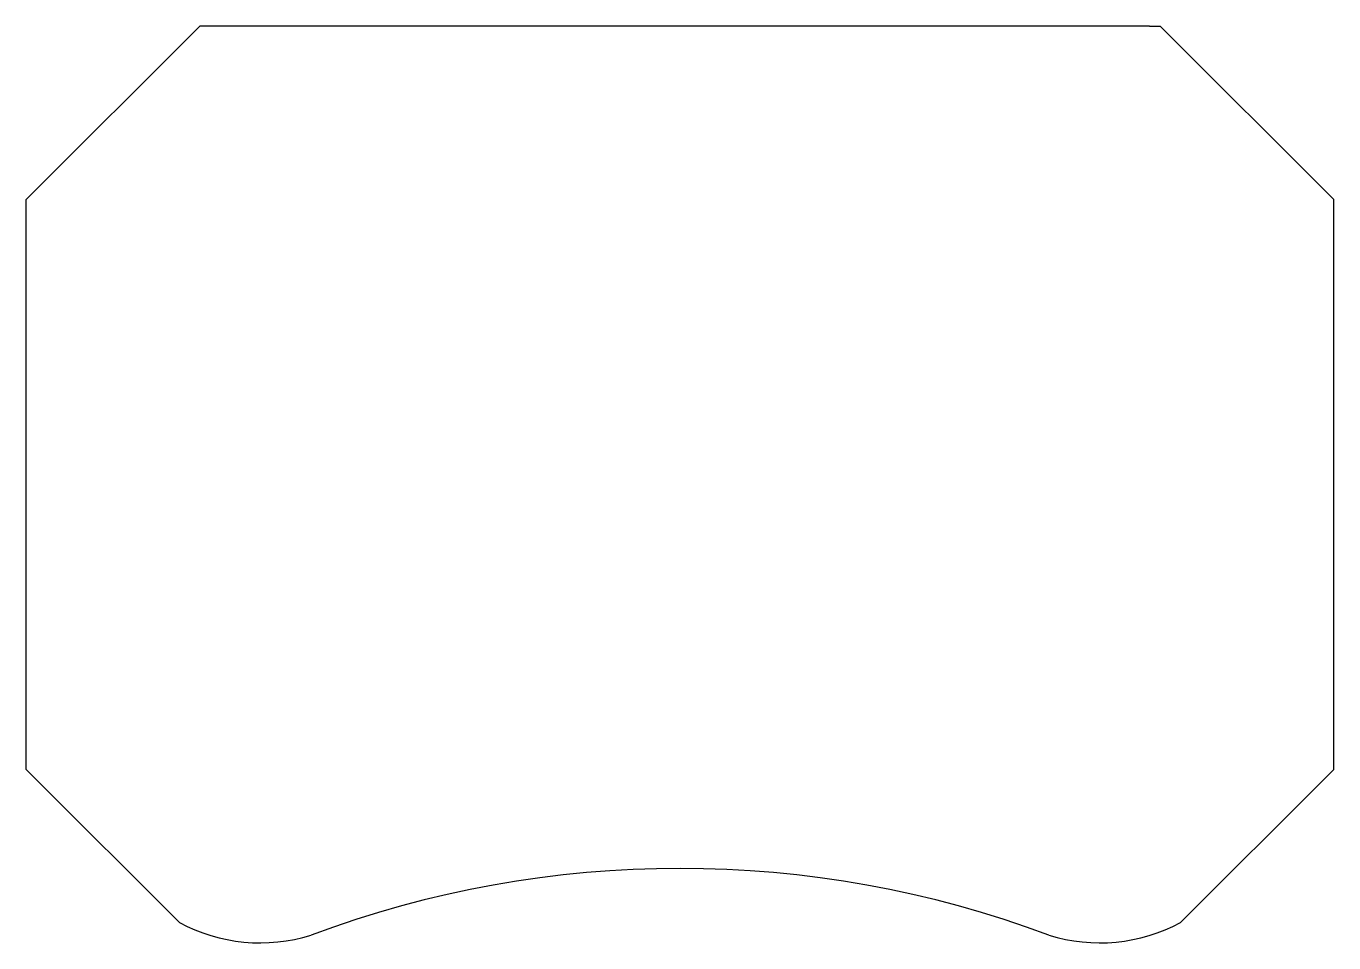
# Model space of a CAD drawing. Header units: millimetres. Extents: x -10.6 to 10.6, y -7.2 to 7.6.
import ezdxf

# ---------------------------------------------------------------- set-up
doc = ezdxf.new("R2010")
doc.units = ezdxf.units.MM
doc.layers.get('0').update_dxf_attribs({"linetype": 'CONTINUOUS'})

msp = doc.modelspace()

# ---------------------------------------------------------------- linework, layer by layer
for p, q in [((-7.75, 7.6), (-10.55, 4.8)), ((-7.573, 7.6), (-7.75, 7.6)), ((7.573, 7.6), (-7.573, 7.6)), ((7.573, 7.6), (7.75, 7.6)), ((7.75, 7.6), (10.55, 4.8)), ((-10.55, -4.4), (-10.55, 4.8)), ((10.55, -4.4), (10.55, 4.8)), ((-10.425, -4.525), (-10.55, -4.4)), ((10.425, -4.525), (10.55, -4.4)), ((-10.425, -4.525), (-8.078, -6.872)), ((8.078, -6.872), (10.425, -4.525))]:
    msp.add_line(p, q)
for centre, radius, start, end in [((0, -23), 17, 69.5036, 110.4964), ((-6.773, -4.456), 2.746, 241.6391, 287.3911), ((6.773, -4.456), 2.746, 252.6089, 298.3609)]:
    msp.add_arc(centre, radius, start, end)

doc.saveas('drawing.dxf')
